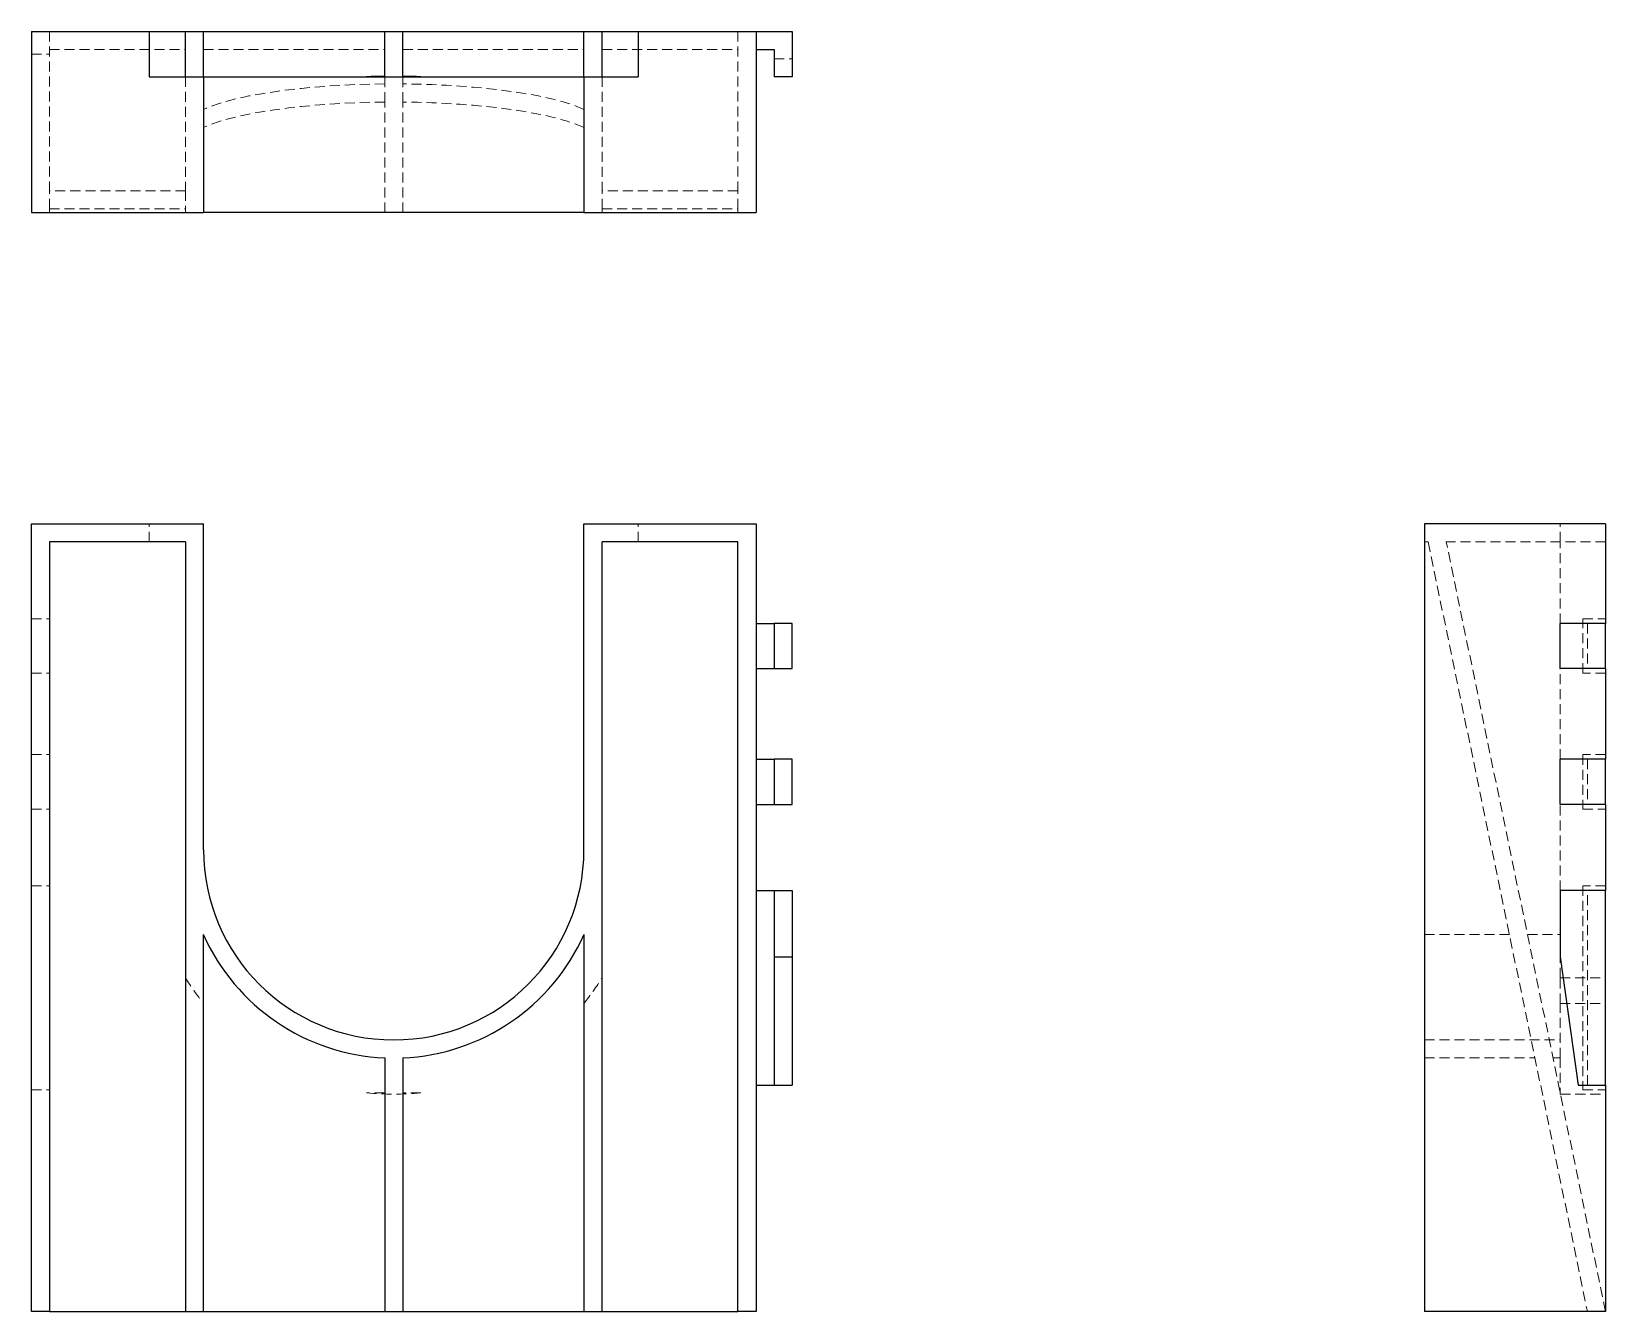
# Model space of a CAD drawing. Header units: millimetres. Extents: x 35 to 234, y 7 to 169.
import ezdxf

# ---------------------------------------------------------------- set-up
doc = ezdxf.new("R2010")
doc.units = ezdxf.units.MM
doc.linetypes.add('HIDDEN', pattern=[1.905, 1.27, -0.635])

msp = doc.modelspace()

# ---------------------------------------------------------------- linework, layer by layer
at = {"color": 7, "linetype": 'Continuous', "lineweight": 25}
for p, q in [((34.72, 169.49), (34.72, 146.51)), ((34.72, 169.49), (49.67, 169.49)), ((49.67, 169.49), (49.67, 163.75)), ((49.67, 169.49), (54.26, 169.49)), ((54.26, 169.49), (56.56, 169.49)), ((54.26, 163.75), (54.26, 169.49)), ((56.56, 169.49), (79.55, 169.49)), ((56.56, 163.75), (56.56, 169.49)), ((79.55, 163.78), (79.55, 169.49)), ((79.55, 169.49), (81.85, 169.49)), ((81.85, 169.49), (104.84, 169.49)), ((81.85, 163.78), (81.85, 169.49)), ((104.84, 169.49), (107.14, 169.49)), ((104.84, 163.75), (104.84, 169.49)), ((107.14, 169.49), (111.74, 169.49)), ((107.14, 163.75), (107.14, 169.49)), ((111.74, 169.49), (111.74, 163.75)), ((111.74, 169.49), (126.68, 169.49)), ((126.68, 169.49), (126.68, 146.51)), ((126.68, 169.49), (131.28, 169.49)), ((131.28, 169.49), (131.28, 163.75)), ((126.68, 167.2), (128.98, 167.2)), ((128.98, 167.2), (128.98, 163.75)), ((49.67, 163.75), (56.56, 163.75)), ((56.56, 163.75), (56.56, 146.51)), ((56.56, 163.75), (104.84, 163.75)), ((104.84, 163.75), (104.84, 146.51)), ((104.84, 163.75), (111.74, 163.75)), ((131.28, 163.75), (128.98, 163.75)), ((34.72, 146.51), (56.56, 146.51)), ((104.84, 146.51), (56.56, 146.51)), ((104.84, 146.51), (126.68, 146.51)), ((34.72, 7), (34.72, 107)), ((34.72, 107), (56.56, 107)), ((56.56, 65.62), (56.56, 107)), ((104.84, 107), (126.68, 107)), ((104.84, 65.62), (104.84, 107)), ((126.68, 107), (126.68, 7)), ((211.51, 107), (211.51, 7)), ((234.49, 107), (211.51, 107)), ((234.49, 107), (234.49, 94.36)), ((54.26, 104.7), (37.02, 104.7)), ((37.02, 104.7), (37.02, 7)), ((54.26, 104.7), (54.26, 7)), ((124.38, 104.7), (107.14, 104.7)), ((107.14, 7), (107.14, 104.7)), ((124.38, 7), (124.38, 104.7)), ((126.68, 94.36), (128.98, 94.36)), ((131.28, 94.36), (128.98, 94.36)), ((128.98, 94.36), (128.98, 88.61)), ((131.28, 88.61), (131.28, 94.36)), ((228.75, 88.61), (228.75, 94.36)), ((234.49, 94.36), (228.75, 94.36)), ((234.49, 88.61), (234.49, 94.36)), ((126.68, 88.61), (128.98, 88.61)), ((128.98, 88.61), (131.28, 88.61)), ((234.49, 88.61), (228.75, 88.61)), ((234.49, 88.61), (234.49, 77.11)), ((126.68, 77.11), (128.98, 77.11)), ((131.28, 77.11), (128.98, 77.11)), ((128.98, 77.11), (128.98, 71.37)), ((131.28, 71.37), (131.28, 77.11)), ((228.75, 71.37), (228.75, 77.11)), ((234.49, 77.11), (228.75, 77.11)), ((234.49, 71.37), (234.49, 77.11)), ((126.68, 71.37), (128.98, 71.37)), ((128.98, 71.37), (131.28, 71.37)), ((234.49, 71.37), (228.75, 71.37)), ((234.49, 71.37), (234.49, 60.45)), ((126.68, 60.45), (128.98, 60.45)), ((128.98, 60.45), (131.28, 60.45)), ((128.98, 60.45), (128.98, 52.02)), ((131.28, 60.45), (131.28, 52.02)), ((228.75, 60.45), (228.75, 52.02)), ((234.49, 60.45), (228.75, 60.45)), ((234.49, 35.74), (234.49, 60.45)), ((56.56, 7), (56.56, 54.84)), ((104.84, 54.84), (104.84, 7)), ((128.98, 52.02), (131.28, 52.02)), ((128.98, 52.02), (128.98, 35.74)), ((131.28, 52.02), (131.28, 35.74)), ((228.75, 52.02), (231.04, 35.74)), ((79.55, 39.21), (79.55, 7)), ((81.85, 39.21), (81.85, 7)), ((126.68, 35.74), (128.98, 35.74)), ((128.98, 35.74), (131.28, 35.74)), ((231.04, 35.74), (234.49, 35.74)), ((234.49, 35.74), (234.49, 7)), ((37.02, 7), (34.72, 7)), ((37.02, 7), (54.26, 7)), ((54.26, 7), (56.56, 7)), ((56.56, 7), (79.55, 7)), ((79.55, 7), (81.85, 7)), ((81.85, 7), (104.84, 7)), ((104.84, 7), (107.14, 7)), ((107.14, 7), (124.38, 7)), ((126.68, 7), (124.38, 7)), ((234.49, 7), (211.51, 7))]:
    msp.add_line(p, q, dxfattribs=at)
at = {"color": 7, "linetype": 'HIDDEN', "lineweight": 18}
for p, q in [((37.02, 169.49), (37.02, 149.28)), ((124.38, 169.49), (124.38, 149.28)), ((34.72, 166.62), (37.02, 166.62)), ((37.02, 167.2), (54.26, 167.2)), ((56.56, 167.2), (79.55, 167.2)), ((81.85, 167.2), (104.84, 167.2)), ((107.14, 167.2), (124.38, 167.2)), ((128.98, 166.04), (131.28, 166.04)), ((54.26, 163.75), (54.26, 149.28)), ((79.55, 163.75), (79.55, 163.78)), ((79.55, 162.83), (79.55, 163.75)), ((79.55, 160.53), (79.55, 162.83)), ((81.85, 163.75), (81.85, 163.78)), ((81.85, 162.83), (81.85, 163.75)), ((81.85, 160.53), (81.85, 162.83)), ((107.14, 163.75), (107.14, 149.28)), ((79.55, 146.51), (79.55, 160.53)), ((81.85, 146.51), (81.85, 160.53)), ((54.26, 149.28), (37.02, 149.28)), ((37.02, 146.98), (37.02, 149.28)), ((54.26, 149.28), (54.26, 146.98)), ((124.38, 149.28), (107.14, 149.28)), ((107.14, 146.98), (107.14, 149.28)), ((124.38, 146.98), (124.38, 149.28)), ((37.02, 146.98), (54.26, 146.98)), ((37.02, 146.98), (37.02, 146.51)), ((54.26, 146.98), (54.26, 146.51)), ((107.14, 146.98), (107.14, 146.51)), ((107.14, 146.98), (124.38, 146.98)), ((124.38, 146.98), (124.38, 146.51)), ((49.67, 104.7), (49.67, 107)), ((111.74, 104.7), (111.74, 107)), ((228.75, 104.7), (228.75, 107)), ((211.98, 104.7), (211.51, 104.7)), ((211.98, 104.7), (232.2, 7)), ((234.49, 104.7), (214.28, 104.7)), ((234.49, 7), (214.28, 104.7)), ((228.75, 94.36), (228.75, 104.7)), ((34.72, 94.93), (37.02, 94.93)), ((231.62, 94.93), (234.49, 94.93)), ((231.62, 88.03), (231.62, 94.93)), ((232.2, 94.36), (232.2, 88.61)), ((34.72, 88.03), (37.02, 88.03)), ((228.75, 77.11), (228.75, 88.61)), ((234.49, 88.03), (231.62, 88.03)), ((34.72, 77.69), (37.02, 77.69)), ((234.49, 77.69), (231.62, 77.69)), ((231.62, 77.69), (231.62, 70.79)), ((232.2, 77.11), (232.2, 71.37)), ((34.72, 70.79), (37.02, 70.79)), ((228.75, 60.45), (228.75, 71.37)), ((231.62, 70.79), (234.49, 70.79)), ((34.72, 61.02), (37.02, 61.02)), ((234.49, 61.02), (231.62, 61.02)), ((231.62, 61.02), (231.62, 35.16)), ((232.2, 35.74), (232.2, 60.45)), ((211.51, 54.84), (222.3, 54.84)), ((224.6, 54.84), (228.75, 54.84)), ((228.75, 49.37), (228.75, 52.02)), ((228.75, 46.11), (228.75, 49.37)), ((228.75, 49.37), (234.49, 49.37)), ((228.75, 46.11), (234.49, 46.11)), ((228.75, 39.21), (228.75, 46.11)), ((211.51, 41.48), (228.75, 41.48)), ((211.51, 39.21), (225.53, 39.21)), ((227.83, 39.21), (228.75, 39.21)), ((228.75, 39.21), (228.75, 34.78)), ((34.72, 35.16), (37.02, 35.16)), ((79.55, 34.78), (77.26, 34.78)), ((84.14, 34.78), (81.85, 34.78)), ((228.75, 34.59), (228.75, 34.78)), ((228.75, 34.59), (234.49, 34.59)), ((228.78, 34.61), (234.49, 34.61)), ((231.62, 35.16), (234.49, 35.16))]:
    msp.add_line(p, q, dxfattribs=at)
at = {"color": 7, "linetype": 'Continuous', "lineweight": 25}
for radius, start, end in [(24.14, 180, 0), (26.44, 204.0706, 267.5081), (26.44, 272.4919, 335.9294)]:
    msp.add_arc((80.7, 65.62), radius, start, end, dxfattribs=at)
at = {"color": 7, "linetype": 'HIDDEN', "lineweight": 18}
for start, end in [(211.5863, 218.9424), (321.0576, 328.4137), (263.6305, 276.3695)]:
    msp.add_arc((80.7, 65.62), 31.03, start, end, dxfattribs=at)
for centre, start_param, end_param in [((80.7, 157.37), 1.614288, 2.721481), ((80.7, 157.37), 0.420111, 1.527304), ((80.7, 155.07), 1.614288, 2.721481), ((80.7, 155.07), 0.420111, 1.527304)]:
    msp.add_ellipse(centre, major_axis=(26.44, 0), ratio=0.206897, start_param=start_param, end_param=end_param, dxfattribs=at)
at = {"color": 7, "linetype": 'Continuous', "lineweight": 25}
for start_param, end_param in [(1.607842, 1.681965), (1.459628, 1.533751)]:
    msp.add_ellipse((80.7, 157.37), major_axis=(31.03, 0), ratio=0.206897, start_param=start_param, end_param=end_param, dxfattribs=at)

doc.saveas('drawing.dxf')
